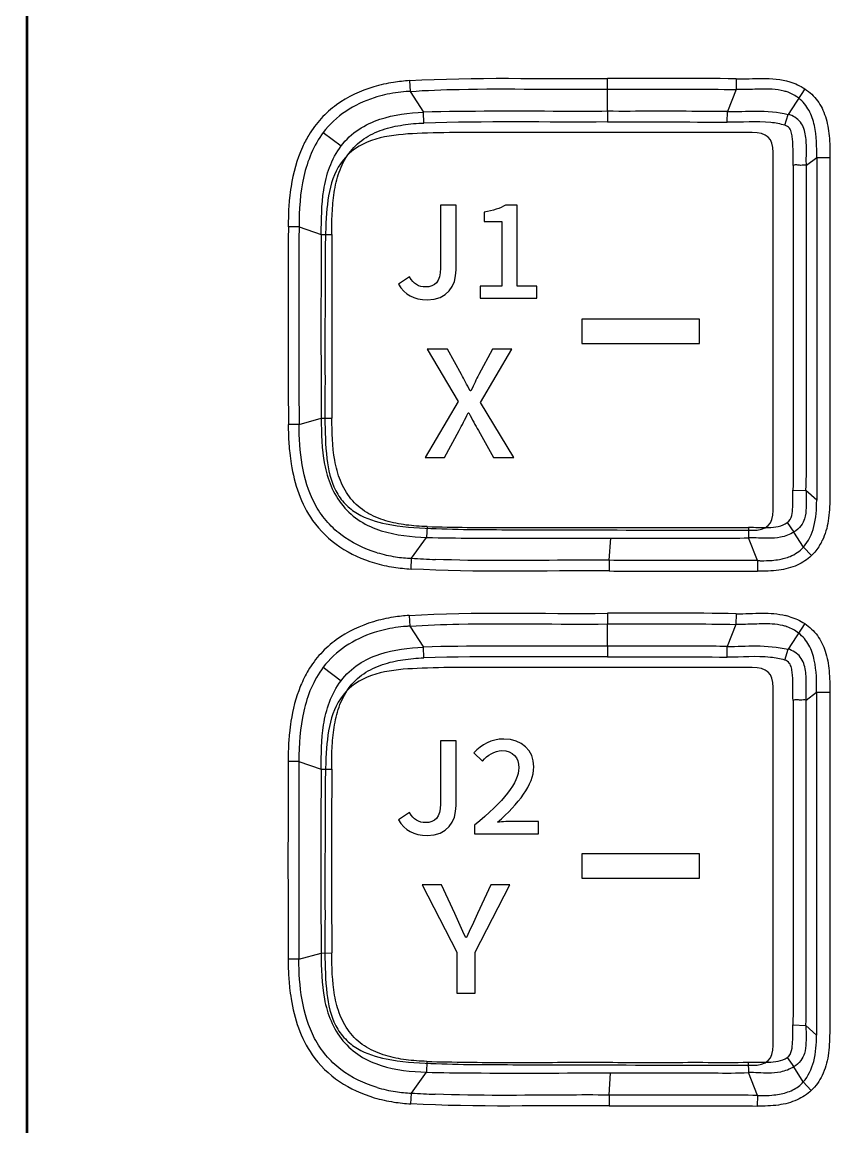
# Model space of a CAD drawing. Header units: millimetres. Extents: x 4086 to 8300, y 123 to 1549.
# Drawn here: x 6981.93 to 7001.11, y 1045.97 to 1071.99 of the extents above; entities that cross this region are included whole.
import ezdxf

# ---------------------------------------------------------------- set-up
doc = ezdxf.new("R2010")
doc.units = ezdxf.units.MM
for name, color, linetype in [('00_COMPONENTS', 7, 'Continuous'), ('layer 1', 7, 'Continuous'), ('layer 4', 7, 'Continuous')]:
    doc.layers.add(name, color=color, linetype=linetype)

msp = doc.modelspace()

# ---------------------------------------------------------------- linework, layer by layer
at = {"layer": '00_COMPONENTS', "color": 7, "linetype": 'Continuous'}
for p, q in [((6982.034, 961.612), (6982.034, 1106.465)), ((6991.057, 1070.612), (6991.073, 1070.359)), ((6995.727, 1070.413), (6995.726, 1070.664)), ((6998.76, 1070.654), (6998.755, 1070.403)), ((6991.073, 1070.359), (6991.392, 1069.869)), ((6995.727, 1069.89), (6995.727, 1070.413)), ((6998.755, 1070.403), (6998.551, 1069.882)), ((7000.375, 1070.42), (6999.983, 1069.818)), ((6991.401, 1069.613), (6991.392, 1069.869)), ((6995.727, 1069.89), (6995.728, 1069.639)), ((6998.547, 1069.631), (6998.551, 1069.882)), ((6999.906, 1069.56), (6999.983, 1069.818))]:
    msp.add_line(p, q, dxfattribs=at)
at = {"layer": '00_COMPONENTS', "linetype": 'Continuous'}
for p, q in [((6989.029, 1069.391), (6989.45, 1069.074)), ((7000.411, 1068.621), (7000.655, 1068.804)), ((7000.655, 1068.804), (7000.724, 1068.804)), ((7000.724, 1068.804), (7000.967, 1068.804)), ((6988.458, 1067.17), (6988.207, 1067.171)), ((6988.458, 1067.17), (6988.981, 1066.991)), ((6988.981, 1066.991), (6989.232, 1066.99)), ((6988.459, 1062.517), (6988.208, 1062.515)), ((6988.459, 1062.517), (6988.981, 1062.661)), ((6988.981, 1062.661), (6989.233, 1062.663)), ((7000.095, 1060.967), (7000.402, 1060.958)), ((7000.654, 1060.729), (7000.402, 1060.958)), ((6991.473, 1060.109), (6991.465, 1059.853)), ((6999.045, 1060.092), (6999.051, 1059.844)), ((6999.962, 1060.202), (7000.118, 1059.981)), ((6991.111, 1059.362), (6991.465, 1059.853)), ((6995.766, 1059.316), (6995.801, 1059.836)), ((6999.259, 1059.308), (6999.051, 1059.844)), ((7000.341, 1059.625), (7000.118, 1059.981)), ((7000.53, 1059.427), (7000.341, 1059.625)), ((6991.097, 1059.11), (6991.111, 1059.362)), ((6995.766, 1059.316), (6995.764, 1059.064)), ((6999.259, 1059.308), (6999.256, 1059.058)), ((6991.055, 1058.016), (6991.07, 1057.763)), ((6995.723, 1058.068), (6995.724, 1057.817)), ((6998.757, 1058.058), (6998.752, 1057.807)), ((6991.07, 1057.763), (6991.389, 1057.273)), ((6995.724, 1057.294), (6995.724, 1057.817)), ((6998.752, 1057.806), (6998.548, 1057.286)), ((7000.372, 1057.824), (6999.98, 1057.222)), ((6991.398, 1057.017), (6991.389, 1057.273)), ((6995.724, 1057.294), (6995.725, 1057.043)), ((6998.544, 1057.035), (6998.548, 1057.286)), ((6999.903, 1056.964), (6999.98, 1057.222)), ((6989.026, 1056.795), (6989.447, 1056.478)), ((7000.408, 1056.025), (7000.652, 1056.208)), ((7000.652, 1056.208), (7000.724, 1056.208)), ((7000.724, 1056.208), (7000.964, 1056.208)), ((6988.455, 1054.574), (6988.204, 1054.575)), ((6988.455, 1054.574), (6988.978, 1054.395)), ((6988.978, 1054.395), (6989.229, 1054.394)), ((6988.456, 1049.921), (6988.978, 1050.065)), ((6988.978, 1050.065), (6989.23, 1050.067)), ((6988.456, 1049.921), (6988.205, 1049.919)), ((7000.092, 1048.371), (7000.399, 1048.362)), ((7000.651, 1048.133), (7000.399, 1048.362)), ((6999.96, 1047.606), (7000.115, 1047.385)), ((6991.47, 1047.513), (6991.462, 1047.257)), ((6999.042, 1047.496), (6999.048, 1047.248)), ((7000.338, 1047.029), (7000.115, 1047.385)), ((6991.109, 1046.766), (6991.462, 1047.257)), ((6995.763, 1046.72), (6995.798, 1047.24)), ((6999.256, 1046.712), (6999.048, 1047.248)), ((7000.527, 1046.831), (7000.338, 1047.029)), ((6991.094, 1046.514), (6991.109, 1046.766)), ((6995.763, 1046.72), (6995.761, 1046.468)), ((6999.256, 1046.712), (6999.253, 1046.462))]:
    msp.add_line(p, q, dxfattribs=at)
at = {"layer": '00_COMPONENTS', "color": 7, "linetype": 'Continuous'}
for centre, radius, start, end in [((6991.323, 1066.52), 4.101, 93.7187, 98.9696), ((6991.23, 1066.992), 3.371, 94.2103, 98.5737), ((6991.235, 1066.929), 3.434, 92.7078, 94.2205)]:
    msp.add_arc(centre, radius, start, end, dxfattribs=at)
at = {"layer": '00_COMPONENTS', "linetype": 'Continuous'}
for centre, radius, start, end in [((6993.443, 1067.3), 5.236, 171.0068, 174.0472), ((6993.882, 1067.256), 5.678, 174.0657, 178.156), ((6994.376, 1067.238), 6.171, 178.137, 180.6206), ((7416.821, 1064.918), 428.62, 179.69884, 180.32125), ((7423.776, 1064.934), 435.323, 179.70571, 180.31819), ((7386.165, 1064.838), 397.19, 179.68934, 180.31393), ((7393.06, 1064.856), 403.833, 179.69729, 180.31123), ((6994.222, 1062.47), 6.017, 179.5664, 181.9228), ((6993.746, 1062.451), 5.541, 181.8981, 186.2933), ((6993.316, 1062.406), 5.108, 186.3173, 189.2656), ((6999.592, 1060.358), 1.327, 328.5052, 334.1368), ((6991.209, 1062.567), 3.204, 253.5043, 261.4594), ((6991.25, 1062.831), 3.472, 261.4363, 267.7162), ((6992.642, 1084.655), 25.339, 266.5367, 267.803), ((6991.338, 1063.298), 4.195, 261.1444, 266.7129), ((6991.321, 1053.922), 4.103, 93.7194, 98.9279), ((6999.546, 1056.437), 1.622, 72.8683, 76.6548), ((6991.227, 1054.396), 3.371, 94.2069, 98.5242), ((6991.232, 1054.333), 3.434, 92.7078, 94.2169), ((6999.621, 1056.749), 1.054, 71.2525, 72.3787), ((6991.197, 1055.243), 2.924, 157.4769, 157.8841), ((6993.44, 1054.704), 5.236, 171.0068, 174.0446), ((6993.851, 1054.662), 5.649, 174.0565, 177.7499), ((6994.341, 1054.642), 6.139, 177.742, 180.6253), ((7416.818, 1052.322), 428.62, 179.69884, 180.32125), ((7423.773, 1052.338), 435.323, 179.70571, 180.31819), ((7386.163, 1052.241), 397.19, 179.68934, 180.31393), ((7393.057, 1052.26), 403.833, 179.69729, 180.31123), ((6994.19, 1049.873), 5.988, 179.5623, 182.305), ((6993.717, 1049.853), 5.514, 182.2909, 186.302), ((6993.313, 1049.81), 5.108, 186.3193, 189.2657), ((6991.206, 1049.972), 3.205, 253.5043, 261.5092), ((6991.247, 1050.236), 3.473, 261.4848, 267.7157), ((6992.639, 1072.054), 25.334, 266.5366, 267.8006), ((6991.335, 1050.704), 4.198, 261.1855, 266.7119)]:
    msp.add_arc(centre, radius, start, end, dxfattribs=at)
at = {"layer": '00_COMPONENTS', "color": 7, "linetype": 'Continuous'}
for points, knots in [([(6896.534, 959.912), (6900.632, 959.912), (6908.829, 959.912), (6921.124, 959.912), (6933.42, 959.912), (6945.715, 959.912), (6958.011, 959.912), (6968.257, 959.912), (6976.454, 959.912), (6982.602, 959.912), (6988.75, 959.912), (6994.896, 959.911), (7001.047, 959.916), (7006.169, 959.924), (7010.262, 959.995), (7013.33, 960.166), (7016.373, 960.607), (7019.316, 961.625), (7021.287, 963.36), (7022.38, 965.093), (7023.177, 966.989), (7023.749, 969.501), (7024.017, 972.564), (7024.091, 975.633), (7024.124, 978.706), (7024.148, 981.781), (7024.163, 985.884), (7024.163, 991.009), (7024.163, 999.205), (7024.163, 1009.448), (7024.163, 1021.743), (7024.163, 1034.038), (7024.163, 1046.334), (7024.163, 1058.629), (7024.163, 1068.871), (7024.163, 1077.069), (7024.163, 1082.195), (7024.148, 1086.298), (7024.123, 1089.37), (7024.091, 1092.442), (7024.016, 1095.513), (7023.749, 1098.58), (7023.065, 1101.589), (7021.682, 1104.381), (7019.314, 1106.445), (7016.387, 1107.468), (7013.342, 1107.911), (7010.265, 1108.082), (7006.166, 1108.153), (7001.045, 1108.16), (6994.897, 1108.165), (6988.75, 1108.164), (6982.602, 1108.165), (6976.454, 1108.165), (6968.257, 1108.165), (6958.011, 1108.165), (6945.715, 1108.165), (6933.42, 1108.165), (6921.124, 1108.165), (6908.829, 1108.165), (6900.632, 1108.165), (6896.534, 1108.165)], [0, 0, 0, 0, 0.031258, 0.062515, 0.093773, 0.12503, 0.156288, 0.187546, 0.203174, 0.218804, 0.234431, 0.250064, 0.265681, 0.281339, 0.289127, 0.296905, 0.304752, 0.31255, 0.3203, 0.3242, 0.328112, 0.335929, 0.343723, 0.351535, 0.359344, 0.367155, 0.374992, 0.390635, 0.406242, 0.437497, 0.468755, 0.500012, 0.53127, 0.562527, 0.593784, 0.609382, 0.625053, 0.632872, 0.640675, 0.648485, 0.656303, 0.664103, 0.671927, 0.679731, 0.68745, 0.6952, 0.703045, 0.71088, 0.718683, 0.734311, 0.749937, 0.765568, 0.781197, 0.796825, 0.812455, 0.843712, 0.87497, 0.906227, 0.937485, 0.968742, 1, 1, 1, 1]), ([(6990.217, 1070.465), (6989.907, 1070.373), (6989.456, 1070.162), (6988.967, 1069.732), (6988.771, 1069.47), (6988.687, 1069.331)], [0, 0, 0, 0, 0.499076, 0.749661, 1, 1, 1, 1]), ([(6991.073, 1070.359), (6991.458, 1070.385), (6993.009, 1070.443), (6994.561, 1070.398), (6995.727, 1070.413)], [0, 0, 0, 0, 0.248447, 1, 1, 1, 1]), ([(6995.727, 1070.413), (6995.98, 1070.412), (6996.99, 1070.412), (6997.999, 1070.417), (6998.755, 1070.403)], [0, 0, 0, 0, 0.25072, 1, 1, 1, 1]), ([(6999.604, 1070.41), (6999.469, 1070.419), (6999.186, 1070.408), (6998.903, 1070.398), (6998.755, 1070.403)], [0, 0, 0, 0, 0.476562, 1, 1, 1, 1]), ([(6999.979, 1070.338), (6999.95, 1070.349), (6999.828, 1070.386), (6999.7, 1070.404), (6999.604, 1070.41)], [0, 0, 0, 0, 0.242753, 1, 1, 1, 1]), ([(7000.375, 1070.42), (7000.49, 1070.345), (7000.694, 1070.151), (7000.815, 1069.9), (7000.858, 1069.77)], [0, 0, 0, 0, 0.49985, 1, 1, 1, 1]), ([(6990.228, 1070.208), (6989.993, 1070.132), (6989.543, 1069.923), (6989.175, 1069.584), (6989.029, 1069.391)], [0, 0, 0, 0, 0.505578, 1, 1, 1, 1]), ([(6995.727, 1069.89), (6995.367, 1069.888), (6993.922, 1069.889), (6992.477, 1069.898), (6991.392, 1069.869)], [0, 0, 0, 0, 0.249076, 1, 1, 1, 1]), ([(6998.551, 1069.882), (6998.315, 1069.885), (6997.374, 1069.894), (6996.433, 1069.888), (6995.727, 1069.89)], [0, 0, 0, 0, 0.250625, 1, 1, 1, 1]), ([(6998.551, 1069.882), (6998.777, 1069.881), (6999.255, 1069.912), (6999.737, 1069.873), (6999.983, 1069.818)], [0, 0, 0, 0, 0.472731, 1, 1, 1, 1]), ([(6999.906, 1069.56), (6999.797, 1069.593), (6999.346, 1069.675), (6998.889, 1069.625), (6998.547, 1069.631)], [0, 0, 0, 0, 0.249366, 1, 1, 1, 1])]:
    msp.add_open_spline(points, degree=3, knots=knots, dxfattribs=at)
for points in [[(6990.684, 1070.571), (6990.526, 1070.546), (6990.37, 1070.511), (6990.217, 1070.465)], [(6991.057, 1070.612), (6992.611, 1070.708), (6994.17, 1070.646), (6995.726, 1070.664)], [(6998.76, 1070.654), (6997.749, 1070.673), (6996.737, 1070.661), (6995.726, 1070.664)], [(6998.76, 1070.654), (6998.964, 1070.65), (6999.168, 1070.665), (6999.373, 1070.666)], [(6999.373, 1070.666), (6999.591, 1070.667), (6999.815, 1070.648), (7000.024, 1070.584)], [(7000.024, 1070.584), (7000.147, 1070.546), (7000.267, 1070.492), (7000.375, 1070.42)], [(6990.728, 1070.325), (6990.558, 1070.3), (6990.391, 1070.261), (6990.228, 1070.208)], [(7000.231, 1070.199), (7000.157, 1070.26), (7000.07, 1070.306), (6999.979, 1070.338)], [(7000.858, 1069.77), (7000.907, 1069.622), (7000.934, 1069.466), (7000.949, 1069.311)], [(6995.728, 1069.639), (6994.285, 1069.629), (6992.842, 1069.661), (6991.401, 1069.613)], [(6995.728, 1069.639), (6996.667, 1069.636), (6997.607, 1069.645), (6998.547, 1069.631)]]:
    msp.add_open_spline(points, degree=3, dxfattribs=at)
at = {"layer": '00_COMPONENTS', "linetype": 'Continuous'}
for points, knots in [([(7000.655, 1068.804), (7000.657, 1069.056), (7000.653, 1069.437), (7000.495, 1069.922), (7000.329, 1070.12), (7000.231, 1070.199)], [0, 0, 0, 0, 0.500218, 0.750503, 1, 1, 1, 1]), ([(6989.45, 1069.074), (6989.564, 1069.226), (6989.846, 1069.486), (6990.508, 1069.791), (6991.046, 1069.851), (6991.392, 1069.869)], [0, 0, 0, 0, 0.263502, 0.518565, 1, 1, 1, 1]), ([(7000.411, 1068.621), (7000.407, 1068.736), (7000.416, 1068.967), (7000.407, 1069.257), (7000.36, 1069.484), (7000.277, 1069.64), (7000.146, 1069.755), (7000.04, 1069.806), (6999.983, 1069.818)], [0, 0, 0, 0, 0.250454, 0.500706, 0.625832, 0.750442, 0.875014, 1, 1, 1, 1]), ([(6989.232, 1066.99), (6989.229, 1067.154), (6989.234, 1067.484), (6989.277, 1067.977), (6989.384, 1068.462), (6989.607, 1068.911), (6989.969, 1069.263), (6990.423, 1069.473), (6990.907, 1069.58), (6991.236, 1069.609), (6991.401, 1069.613)], [0, 0, 0, 0, 0.124958, 0.250014, 0.375073, 0.500065, 0.625051, 0.750069, 0.875036, 1, 1, 1, 1]), ([(7000.101, 1068.612), (7000.097, 1068.697), (7000.096, 1068.867), (7000.097, 1069.08), (7000.085, 1069.25), (7000.064, 1069.375), (7000.024, 1069.5), (6999.946, 1069.549), (6999.906, 1069.56)], [0, 0, 0, 0, 0.250718, 0.501526, 0.626867, 0.752196, 0.87701, 1, 1, 1, 1]), ([(6988.687, 1069.331), (6988.631, 1069.239), (6988.431, 1068.858), (6988.322, 1068.436), (6988.271, 1068.119)], [0, 0, 0, 0, 0.250868, 1, 1, 1, 1]), ([(6989.029, 1069.391), (6988.802, 1069.09), (6988.503, 1068.344), (6988.459, 1067.567), (6988.458, 1067.17)], [0, 0, 0, 0, 0.487421, 1, 1, 1, 1]), ([(6988.981, 1066.991), (6988.985, 1067.339), (6988.986, 1067.875), (6989.157, 1068.584), (6989.336, 1068.921), (6989.45, 1069.074)], [0, 0, 0, 0, 0.480767, 0.735916, 1, 1, 1, 1]), ([(7000.655, 1068.804), (7000.655, 1067.457), (7000.654, 1065.435), (7000.656, 1063.077), (7000.653, 1061.733), (7000.657, 1061.063), (7000.654, 1060.729)], [0, 0, 0, 0, 0.500658, 0.750966, 0.876089, 1, 1, 1, 1]), ([(7000.967, 1068.804), (7000.967, 1068.091), (7000.967, 1067.02), (7000.967, 1065.593), (7000.967, 1064.523), (7000.967, 1063.452), (7000.966, 1062.383), (7000.967, 1061.492), (7000.966, 1060.779), (7000.954, 1060.42), (7000.926, 1060.243)], [0, 0, 0, 0, 0.250008, 0.375011, 0.500015, 0.625016, 0.750007, 0.874752, 0.937005, 1, 1, 1, 1]), ([(7000.1, 1068.612), (7000.1, 1067.975), (7000.1, 1066.702), (7000.1, 1065.111), (7000.1, 1063.838), (7000.101, 1062.883), (7000.097, 1061.926), (7000.104, 1061.287), (7000.094, 1060.967)], [0, 0, 0, 0, 0.249789, 0.499569, 0.62448, 0.749392, 0.87438, 1, 1, 1, 1]), ([(7000.411, 1068.621), (7000.39, 1068.621), (7000.343, 1068.627), (7000.268, 1068.61), (7000.188, 1068.634), (7000.127, 1068.626), (7000.101, 1068.612)], [0, 0, 0, 0, 0.203878, 0.447418, 0.716781, 1, 1, 1, 1]), ([(7000.401, 1060.958), (7000.416, 1061.281), (7000.408, 1061.924), (7000.412, 1062.885), (7000.411, 1063.841), (7000.411, 1065.116), (7000.412, 1066.709), (7000.411, 1067.983), (7000.411, 1068.621)], [0, 0, 0, 0, 0.126712, 0.251517, 0.376294, 0.501034, 0.75052, 1, 1, 1, 1]), ([(6990.299, 1059.495), (6989.993, 1059.586), (6989.549, 1059.799), (6989.08, 1060.24), (6988.726, 1060.778), (6988.495, 1061.558), (6988.46, 1062.197), (6988.459, 1062.517)], [0, 0, 0, 0, 0.249591, 0.374907, 0.500149, 0.749951, 1, 1, 1, 1]), ([(6988.981, 1062.661), (6988.986, 1062.3), (6988.993, 1061.753), (6989.193, 1061.053), (6989.472, 1060.579), (6989.887, 1060.215), (6990.556, 1059.92), (6991.105, 1059.87), (6991.465, 1059.853)], [0, 0, 0, 0, 0.249901, 0.375058, 0.500182, 0.625207, 0.750409, 1, 1, 1, 1]), ([(6991.473, 1060.109), (6991.309, 1060.115), (6990.981, 1060.136), (6990.498, 1060.23), (6990.116, 1060.39), (6989.848, 1060.581), (6989.619, 1060.819), (6989.412, 1061.185), (6989.244, 1061.83), (6989.236, 1062.331), (6989.233, 1062.663)], [0, 0, 0, 0, 0.124404, 0.248598, 0.372835, 0.434753, 0.497075, 0.622493, 0.748399, 1, 1, 1, 1]), ([(6988.274, 1061.584), (6988.313, 1061.348), (6988.424, 1060.881), (6988.641, 1060.449), (6988.778, 1060.254)], [0, 0, 0, 0, 0.499893, 1, 1, 1, 1]), ([(6999.962, 1060.202), (7000.017, 1060.237), (7000.078, 1060.372), (7000.096, 1060.632), (7000.091, 1060.834), (7000.095, 1060.967)], [0, 0, 0, 0, 0.24563, 0.496962, 1, 1, 1, 1]), ([(7000.402, 1060.958), (7000.401, 1060.894), (7000.41, 1060.758), (7000.406, 1060.538), (7000.389, 1060.314), (7000.284, 1060.115), (7000.184, 1060.015), (7000.118, 1059.981)], [0, 0, 0, 0, 0.177928, 0.379287, 0.619591, 0.792843, 1, 1, 1, 1]), ([(7000.341, 1059.625), (7000.461, 1059.76), (7000.63, 1060.13), (7000.652, 1060.521), (7000.654, 1060.729)], [0, 0, 0, 0, 0.465646, 1, 1, 1, 1]), ([(6988.778, 1060.254), (6988.95, 1060.01), (6989.395, 1059.588), (6989.949, 1059.339), (6990.235, 1059.255)], [0, 0, 0, 0, 0.499677, 1, 1, 1, 1]), ([(6991.473, 1060.109), (6992.103, 1060.091), (6993.366, 1060.08), (6994.944, 1060.091), (6996.206, 1060.086), (6997.151, 1060.086), (6998.097, 1060.089), (6998.729, 1060.083), (6999.045, 1060.091)], [0, 0, 0, 0, 0.250078, 0.500171, 0.625107, 0.749915, 0.87476, 1, 1, 1, 1]), ([(6999.045, 1060.092), (6999.201, 1060.096), (6999.505, 1060.073), (6999.836, 1060.114), (6999.962, 1060.202)], [0, 0, 0, 0, 0.503424, 1, 1, 1, 1]), ([(6991.465, 1059.853), (6991.827, 1059.845), (6993.273, 1059.826), (6994.718, 1059.839), (6995.801, 1059.836)], [0, 0, 0, 0, 0.250782, 1, 1, 1, 1]), ([(6995.801, 1059.837), (6996.071, 1059.836), (6996.611, 1059.836), (6997.421, 1059.836), (6998.235, 1059.838), (6998.778, 1059.833), (6999.051, 1059.845)], [0, 0, 0, 0, 0.249399, 0.49866, 0.747759, 1, 1, 1, 1]), ([(7000.118, 1059.981), (7000.021, 1059.923), (6999.823, 1059.846), (6999.458, 1059.824), (6999.207, 1059.848), (6999.051, 1059.844)], [0, 0, 0, 0, 0.309637, 0.570341, 1, 1, 1, 1]), ([(6999.897, 1059.363), (6999.941, 1059.375), (7000.105, 1059.43), (7000.258, 1059.528), (7000.341, 1059.625)], [0, 0, 0, 0, 0.262335, 1, 1, 1, 1]), ([(6995.766, 1059.316), (6995.423, 1059.319), (6994.058, 1059.316), (6992.692, 1059.295), (6991.671, 1059.335)], [0, 0, 0, 0, 0.251206, 1, 1, 1, 1]), ([(6999.259, 1059.307), (6998.967, 1059.314), (6998.383, 1059.31), (6997.218, 1059.313), (6996.347, 1059.31), (6995.766, 1059.315)], [0, 0, 0, 0, 0.251387, 0.501241, 1, 1, 1, 1]), ([(6999.259, 1059.308), (6999.289, 1059.307), (6999.403, 1059.305), (6999.518, 1059.307), (6999.603, 1059.314)], [0, 0, 0, 0, 0.255355, 1, 1, 1, 1]), ([(6995.764, 1059.064), (6996.345, 1059.059), (6997.218, 1059.062), (6998.382, 1059.06), (6998.964, 1059.062), (6999.256, 1059.058)], [0, 0, 0, 0, 0.49954, 0.749537, 1, 1, 1, 1]), ([(6990.214, 1057.869), (6989.902, 1057.776), (6989.448, 1057.563), (6988.956, 1057.128), (6988.76, 1056.863), (6988.676, 1056.723)], [0, 0, 0, 0, 0.499064, 0.749646, 1, 1, 1, 1]), ([(6991.07, 1057.763), (6991.455, 1057.789), (6993.006, 1057.847), (6994.558, 1057.802), (6995.724, 1057.817)], [0, 0, 0, 0, 0.248447, 1, 1, 1, 1]), ([(6995.724, 1057.817), (6995.977, 1057.816), (6996.987, 1057.816), (6997.996, 1057.821), (6998.752, 1057.807)], [0, 0, 0, 0, 0.25072, 1, 1, 1, 1]), ([(6999.601, 1057.814), (6999.466, 1057.823), (6999.183, 1057.812), (6998.9, 1057.802), (6998.752, 1057.807)], [0, 0, 0, 0, 0.476562, 1, 1, 1, 1]), ([(6999.941, 1057.754), (6999.914, 1057.763), (6999.803, 1057.793), (6999.688, 1057.808), (6999.601, 1057.814)], [0, 0, 0, 0, 0.243301, 1, 1, 1, 1]), ([(7000.372, 1057.824), (7000.487, 1057.749), (7000.691, 1057.555), (7000.812, 1057.304), (7000.855, 1057.174)], [0, 0, 0, 0, 0.49985, 1, 1, 1, 1]), ([(6990.225, 1057.612), (6989.99, 1057.536), (6989.54, 1057.327), (6989.172, 1056.988), (6989.026, 1056.795)], [0, 0, 0, 0, 0.505578, 1, 1, 1, 1]), ([(7000.652, 1056.208), (7000.654, 1056.46), (7000.65, 1056.841), (7000.492, 1057.326), (7000.326, 1057.524), (7000.228, 1057.603)], [0, 0, 0, 0, 0.500218, 0.750503, 1, 1, 1, 1]), ([(6989.447, 1056.478), (6989.561, 1056.63), (6989.843, 1056.89), (6990.505, 1057.195), (6991.043, 1057.255), (6991.389, 1057.273)], [0, 0, 0, 0, 0.263502, 0.518565, 1, 1, 1, 1]), ([(6995.724, 1057.294), (6995.364, 1057.292), (6993.919, 1057.293), (6992.474, 1057.302), (6991.389, 1057.273)], [0, 0, 0, 0, 0.249076, 1, 1, 1, 1]), ([(6998.548, 1057.286), (6998.312, 1057.289), (6997.371, 1057.298), (6996.43, 1057.292), (6995.724, 1057.294)], [0, 0, 0, 0, 0.250625, 1, 1, 1, 1]), ([(6998.548, 1057.286), (6998.775, 1057.285), (6999.252, 1057.316), (6999.734, 1057.277), (6999.98, 1057.222)], [0, 0, 0, 0, 0.472731, 1, 1, 1, 1]), ([(6989.229, 1054.394), (6989.226, 1054.558), (6989.231, 1054.888), (6989.274, 1055.381), (6989.381, 1055.866), (6989.604, 1056.315), (6989.966, 1056.667), (6990.421, 1056.877), (6990.904, 1056.984), (6991.233, 1057.013), (6991.398, 1057.017)], [0, 0, 0, 0, 0.124958, 0.250014, 0.375073, 0.500065, 0.625051, 0.750069, 0.875036, 1, 1, 1, 1]), ([(6999.903, 1056.964), (6999.794, 1056.997), (6999.343, 1057.079), (6998.886, 1057.029), (6998.544, 1057.035)], [0, 0, 0, 0, 0.249366, 1, 1, 1, 1]), ([(7000.408, 1056.025), (7000.404, 1056.14), (7000.413, 1056.371), (7000.404, 1056.661), (7000.357, 1056.888), (7000.275, 1057.044), (7000.143, 1057.159), (7000.037, 1057.21), (6999.98, 1057.222)], [0, 0, 0, 0, 0.250454, 0.500706, 0.625832, 0.750442, 0.875014, 1, 1, 1, 1]), ([(6989.026, 1056.795), (6988.799, 1056.494), (6988.5, 1055.748), (6988.456, 1054.971), (6988.455, 1054.574)], [0, 0, 0, 0, 0.487421, 1, 1, 1, 1]), ([(7000.098, 1056.016), (7000.094, 1056.101), (7000.093, 1056.271), (7000.094, 1056.484), (7000.082, 1056.654), (7000.061, 1056.779), (7000.021, 1056.904), (6999.943, 1056.952), (6999.903, 1056.964)], [0, 0, 0, 0, 0.250718, 0.501526, 0.626867, 0.752196, 0.87701, 1, 1, 1, 1]), ([(6988.978, 1054.395), (6988.982, 1054.743), (6988.984, 1055.279), (6989.154, 1055.988), (6989.333, 1056.325), (6989.447, 1056.478)], [0, 0, 0, 0, 0.480767, 0.735916, 1, 1, 1, 1]), ([(7000.652, 1056.208), (7000.652, 1054.861), (7000.651, 1052.839), (7000.653, 1050.481), (7000.65, 1049.137), (7000.654, 1048.467), (7000.651, 1048.133)], [0, 0, 0, 0, 0.500658, 0.750966, 0.876089, 1, 1, 1, 1]), ([(7000.964, 1056.208), (7000.964, 1055.495), (7000.964, 1054.424), (7000.964, 1052.997), (7000.964, 1051.927), (7000.964, 1050.856), (7000.963, 1049.787), (7000.964, 1048.896), (7000.964, 1048.183), (7000.951, 1047.824), (7000.923, 1047.647)], [0, 0, 0, 0, 0.250008, 0.375011, 0.500015, 0.625016, 0.750007, 0.874752, 0.937005, 1, 1, 1, 1]), ([(7000.097, 1056.016), (7000.097, 1055.379), (7000.097, 1054.106), (7000.097, 1052.515), (7000.097, 1051.242), (7000.098, 1050.287), (7000.094, 1049.33), (7000.101, 1048.691), (7000.092, 1048.371)], [0, 0, 0, 0, 0.249789, 0.499569, 0.62448, 0.749392, 0.87438, 1, 1, 1, 1]), ([(7000.408, 1056.025), (7000.387, 1056.024), (7000.34, 1056.031), (7000.266, 1056.014), (7000.185, 1056.038), (7000.124, 1056.03), (7000.098, 1056.016)], [0, 0, 0, 0, 0.203878, 0.447418, 0.716781, 1, 1, 1, 1]), ([(7000.398, 1048.362), (7000.413, 1048.685), (7000.405, 1049.328), (7000.409, 1050.289), (7000.408, 1051.245), (7000.408, 1052.52), (7000.409, 1054.113), (7000.409, 1055.387), (7000.409, 1056.025)], [0, 0, 0, 0, 0.126712, 0.251517, 0.376294, 0.501034, 0.75052, 1, 1, 1, 1]), ([(6988.978, 1050.065), (6988.983, 1049.704), (6988.991, 1049.157), (6989.19, 1048.457), (6989.469, 1047.983), (6989.885, 1047.619), (6990.553, 1047.324), (6991.102, 1047.274), (6991.462, 1047.257)], [0, 0, 0, 0, 0.249901, 0.375058, 0.500182, 0.625207, 0.750409, 1, 1, 1, 1]), ([(6991.47, 1047.513), (6991.306, 1047.519), (6990.979, 1047.54), (6990.495, 1047.634), (6990.113, 1047.794), (6989.845, 1047.985), (6989.616, 1048.223), (6989.409, 1048.588), (6989.241, 1049.234), (6989.233, 1049.735), (6989.23, 1050.067)], [0, 0, 0, 0, 0.124404, 0.248598, 0.372835, 0.434753, 0.497075, 0.622493, 0.748399, 1, 1, 1, 1]), ([(6990.296, 1046.899), (6989.99, 1046.989), (6989.546, 1047.203), (6989.078, 1047.644), (6988.724, 1048.182), (6988.492, 1048.962), (6988.457, 1049.601), (6988.456, 1049.921)], [0, 0, 0, 0, 0.249592, 0.374907, 0.500149, 0.749951, 1, 1, 1, 1]), ([(6988.271, 1048.988), (6988.31, 1048.755), (6988.419, 1048.293), (6988.632, 1047.864), (6988.767, 1047.671)], [0, 0, 0, 0, 0.499885, 1, 1, 1, 1]), ([(6999.96, 1047.606), (7000.015, 1047.641), (7000.075, 1047.776), (7000.093, 1048.036), (7000.088, 1048.238), (7000.092, 1048.371)], [0, 0, 0, 0, 0.24563, 0.496962, 1, 1, 1, 1]), ([(7000.399, 1048.362), (7000.398, 1048.298), (7000.407, 1048.162), (7000.403, 1047.942), (7000.386, 1047.718), (7000.281, 1047.519), (7000.181, 1047.419), (7000.115, 1047.385)], [0, 0, 0, 0, 0.177928, 0.379287, 0.619591, 0.792843, 1, 1, 1, 1]), ([(7000.338, 1047.029), (7000.458, 1047.164), (7000.627, 1047.534), (7000.649, 1047.925), (7000.651, 1048.133)], [0, 0, 0, 0, 0.465646, 1, 1, 1, 1]), ([(6988.767, 1047.671), (6988.938, 1047.423), (6989.385, 1046.995), (6989.943, 1046.744), (6990.232, 1046.659)], [0, 0, 0, 0, 0.499658, 1, 1, 1, 1]), ([(6999.042, 1047.496), (6999.198, 1047.5), (6999.502, 1047.477), (6999.833, 1047.518), (6999.96, 1047.606)], [0, 0, 0, 0, 0.503424, 1, 1, 1, 1]), ([(6991.47, 1047.513), (6992.101, 1047.495), (6993.363, 1047.484), (6994.941, 1047.495), (6996.203, 1047.49), (6997.148, 1047.49), (6998.094, 1047.493), (6998.726, 1047.487), (6999.042, 1047.495)], [0, 0, 0, 0, 0.250078, 0.500171, 0.625107, 0.749915, 0.87476, 1, 1, 1, 1]), ([(7000.115, 1047.385), (7000.018, 1047.327), (6999.82, 1047.25), (6999.455, 1047.227), (6999.204, 1047.252), (6999.048, 1047.248)], [0, 0, 0, 0, 0.309637, 0.570341, 1, 1, 1, 1]), ([(6991.462, 1047.257), (6991.824, 1047.249), (6993.27, 1047.23), (6994.715, 1047.243), (6995.798, 1047.24)], [0, 0, 0, 0, 0.250782, 1, 1, 1, 1]), ([(6995.798, 1047.241), (6996.068, 1047.24), (6996.608, 1047.24), (6997.419, 1047.24), (6998.232, 1047.242), (6998.775, 1047.237), (6999.048, 1047.249)], [0, 0, 0, 0, 0.249399, 0.49866, 0.747759, 1, 1, 1, 1]), ([(6999.776, 1046.741), (6999.884, 1046.76), (7000.092, 1046.821), (7000.271, 1046.951), (7000.338, 1047.029)], [0, 0, 0, 0, 0.517879, 1, 1, 1, 1]), ([(6995.763, 1046.72), (6995.42, 1046.723), (6994.055, 1046.72), (6992.688, 1046.699), (6991.667, 1046.739)], [0, 0, 0, 0, 0.251207, 1, 1, 1, 1]), ([(6999.256, 1046.711), (6998.964, 1046.718), (6998.38, 1046.714), (6997.216, 1046.717), (6996.344, 1046.714), (6995.763, 1046.719)], [0, 0, 0, 0, 0.251387, 0.501241, 1, 1, 1, 1]), ([(6999.256, 1046.712), (6999.286, 1046.711), (6999.4, 1046.709), (6999.515, 1046.711), (6999.6, 1046.718)], [0, 0, 0, 0, 0.255355, 1, 1, 1, 1]), ([(6995.761, 1046.468), (6996.343, 1046.463), (6997.215, 1046.466), (6998.379, 1046.464), (6998.962, 1046.466), (6999.253, 1046.462)], [0, 0, 0, 0, 0.49954, 0.749537, 1, 1, 1, 1])]:
    msp.add_open_spline(points, degree=3, knots=knots, dxfattribs=at)
for points in [[(7000.949, 1069.311), (7000.964, 1069.142), (7000.966, 1068.973), (7000.967, 1068.804)], [(7000.926, 1060.243), (7000.901, 1060.083), (7000.856, 1059.925), (7000.786, 1059.78)], [(7000.723, 1059.665), (7000.67, 1059.578), (7000.605, 1059.497), (7000.53, 1059.427)], [(6999.603, 1059.314), (6999.662, 1059.319), (6999.72, 1059.326), (6999.778, 1059.337)], [(6999.778, 1059.337), (6999.818, 1059.344), (6999.858, 1059.353), (6999.897, 1059.363)], [(7000.53, 1059.427), (7000.434, 1059.333), (7000.318, 1059.258), (7000.196, 1059.203)], [(6990.235, 1059.255), (6990.385, 1059.21), (6990.538, 1059.177), (6990.692, 1059.153)], [(6995.764, 1059.064), (6994.208, 1059.076), (6992.65, 1059.021), (6991.097, 1059.11)], [(6999.759, 1059.082), (6999.592, 1059.059), (6999.424, 1059.057), (6999.256, 1059.058)], [(7000.196, 1059.203), (7000.058, 1059.141), (6999.908, 1059.103), (6999.759, 1059.082)], [(6991.055, 1058.016), (6992.608, 1058.112), (6994.167, 1058.05), (6995.723, 1058.068)], [(6998.757, 1058.058), (6997.746, 1058.077), (6996.734, 1058.065), (6995.723, 1058.068)], [(6998.757, 1058.058), (6998.961, 1058.054), (6999.165, 1058.069), (6999.37, 1058.07)], [(6999.37, 1058.07), (6999.554, 1058.071), (6999.741, 1058.058), (6999.92, 1058.015)], [(6990.684, 1057.975), (6990.525, 1057.95), (6990.368, 1057.915), (6990.214, 1057.869)], [(7000.023, 1057.987), (7000.146, 1057.949), (7000.265, 1057.895), (7000.372, 1057.824)], [(6990.727, 1057.73), (6990.557, 1057.704), (6990.389, 1057.665), (6990.225, 1057.612)], [(7000.228, 1057.603), (7000.149, 1057.667), (7000.056, 1057.715), (6999.96, 1057.748)], [(6995.725, 1057.043), (6994.282, 1057.033), (6992.839, 1057.065), (6991.398, 1057.017)], [(6995.725, 1057.043), (6996.665, 1057.04), (6997.605, 1057.049), (6998.544, 1057.035)], [(7000.855, 1057.174), (7000.904, 1057.026), (7000.931, 1056.87), (7000.946, 1056.714)], [(6988.676, 1056.723), (6988.607, 1056.608), (6988.547, 1056.487), (6988.496, 1056.363)], [(7000.946, 1056.714), (7000.962, 1056.546), (7000.963, 1056.377), (7000.964, 1056.208)], [(6988.488, 1056.344), (6988.381, 1056.081), (6988.313, 1055.802), (6988.268, 1055.523)], [(7000.923, 1047.647), (7000.898, 1047.487), (7000.853, 1047.329), (7000.783, 1047.184)], [(7000.783, 1047.184), (7000.719, 1047.053), (7000.633, 1046.93), (7000.527, 1046.831)], [(7000.527, 1046.831), (7000.431, 1046.737), (7000.315, 1046.662), (7000.193, 1046.607)], [(6990.232, 1046.659), (6990.383, 1046.614), (6990.537, 1046.58), (6990.692, 1046.556)], [(6999.6, 1046.718), (6999.659, 1046.723), (6999.718, 1046.73), (6999.776, 1046.741)], [(7000.193, 1046.607), (7000.055, 1046.545), (6999.905, 1046.507), (6999.756, 1046.486)], [(6995.761, 1046.468), (6994.205, 1046.48), (6992.647, 1046.425), (6991.094, 1046.514)], [(6999.756, 1046.486), (6999.589, 1046.463), (6999.421, 1046.46), (6999.253, 1046.462)]]:
    msp.add_open_spline(points, degree=3, dxfattribs=at)
at = {"layer": 'layer 1', "color": 49}
msp.add_open_spline([(6982.065, 1106.132), (6982.065, 1106.132), (6982.065, 961.632), (6982.065, 961.632), (6982.065, 961.632), (6982.065, 961.632), (6988.219, 961.632), (6988.219, 961.632), (6988.219, 961.632), (6992.808, 961.632), (6997.396, 961.631), (7001.985, 961.639), (7001.985, 961.639), (7004.264, 961.643), (7006.542, 961.649), (7008.82, 961.697), (7008.82, 961.697), (7010.628, 961.736), (7012.443, 961.801), (7014.235, 962.06), (7014.235, 962.06), (7015.941, 962.307), (7017.943, 962.825), (7019.258, 963.998), (7019.258, 963.998), (7020.536, 965.138), (7021.24, 966.945), (7021.601, 968.579), (7021.601, 968.579), (7021.878, 969.83), (7021.993, 971.113), (7022.07, 972.39), (7022.07, 972.39), (7022.209, 974.696), (7022.224, 977.008), (7022.235, 979.319), (7022.235, 979.319), (7022.26, 984.39), (7022.265, 989.461), (7022.265, 994.533), (7022.265, 994.533), (7022.265, 994.533), (7022.265, 1073.231), (7022.265, 1073.231), (7022.265, 1073.231), (7022.265, 1078.303), (7022.26, 1083.374), (7022.235, 1088.445), (7022.235, 1088.445), (7022.224, 1090.756), (7022.209, 1093.068), (7022.07, 1095.374), (7022.07, 1095.374), (7021.993, 1096.651), (7021.878, 1097.934), (7021.601, 1099.185), (7021.601, 1099.185), (7021.24, 1100.819), (7020.536, 1102.626), (7019.258, 1103.766), (7019.258, 1103.766), (7017.943, 1104.939), (7015.941, 1105.457), (7014.235, 1105.704), (7014.235, 1105.704), (7013.342, 1105.833), (7012.441, 1105.906), (7011.541, 1105.96), (7011.541, 1105.96), (7009.183, 1106.101), (7006.819, 1106.111), (7004.458, 1106.118), (7004.458, 1106.118), (6999.045, 1106.133), (6993.632, 1106.132), (6988.219, 1106.132), (6988.219, 1106.132), (6988.219, 1106.132), (6982.065, 1106.132), (6982.065, 1106.132)], degree=3, knots=[0, 0, 0, 0, 0.047619, 0.047619, 0.047619, 0.047619, 0.095238, 0.095238, 0.095238, 0.095238, 0.142857, 0.142857, 0.142857, 0.142857, 0.190476, 0.190476, 0.190476, 0.190476, 0.238095, 0.238095, 0.238095, 0.238095, 0.285714, 0.285714, 0.285714, 0.285714, 0.333333, 0.333333, 0.333333, 0.333333, 0.380952, 0.380952, 0.380952, 0.380952, 0.428571, 0.428571, 0.428571, 0.428571, 0.47619, 0.47619, 0.47619, 0.47619, 0.52381, 0.52381, 0.52381, 0.52381, 0.571429, 0.571429, 0.571429, 0.571429, 0.619048, 0.619048, 0.619048, 0.619048, 0.666667, 0.666667, 0.666667, 0.666667, 0.714286, 0.714286, 0.714286, 0.714286, 0.761905, 0.761905, 0.761905, 0.761905, 0.809524, 0.809524, 0.809524, 0.809524, 0.857143, 0.857143, 0.857143, 0.857143, 0.904762, 0.904762, 0.904762, 0.904762, 1, 1, 1, 1], dxfattribs=at)
at = {"layer": 'layer 4'}
for points, knots in [([(6989.106, 1067.493), (6989.131, 1067.766), (6989.161, 1068.04), (6989.256, 1068.3), (6989.256, 1068.3), (6989.346, 1068.548), (6989.496, 1068.783), (6989.705, 1068.952), (6989.705, 1068.952), (6989.918, 1069.124), (6990.194, 1069.227), (6990.472, 1069.286), (6990.472, 1069.286), (6990.763, 1069.347), (6991.057, 1069.36), (6991.357, 1069.374), (6991.357, 1069.374), (6992.044, 1069.399), (6992.732, 1069.389), (6993.42, 1069.391), (6993.42, 1069.391), (6994.812, 1069.393), (6996.204, 1069.393), (6997.596, 1069.393), (6997.596, 1069.393), (6998.174, 1069.393), (6998.552, 1069.392), (6999.13, 1069.392), (6999.13, 1069.392), (6999.483, 1069.392), (6999.629, 1069.254), (6999.629, 1068.923), (6999.629, 1068.923), (6999.629, 1066.112), (6999.629, 1063.301), (6999.629, 1060.49), (6999.629, 1060.49), (6999.629, 1060.159), (6999.482, 1060.021), (6999.128, 1060.022), (6999.128, 1060.022), (6997.928, 1060.024), (6996.927, 1060.027), (6995.727, 1060.03), (6995.727, 1060.03), (6995.026, 1060.032), (6994.326, 1060.035), (6993.626, 1060.036), (6993.626, 1060.036), (6992.937, 1060.037), (6992.249, 1060.036), (6991.562, 1060.067), (6991.562, 1060.067), (6991.21, 1060.084), (6990.856, 1060.1), (6990.511, 1060.172), (6990.511, 1060.172), (6990.275, 1060.22), (6990.043, 1060.295), (6989.837, 1060.416), (6989.837, 1060.416), (6989.731, 1060.478), (6989.633, 1060.554), (6989.549, 1060.641), (6989.549, 1060.641), (6989.459, 1060.734), (6989.385, 1060.84), (6989.325, 1060.952), (6989.325, 1060.952), (6989.201, 1061.188), (6989.145, 1061.452), (6989.115, 1061.712), (6989.115, 1061.712), (6989.044, 1062.346), (6989.073, 1062.984), (6989.07, 1063.619), (6989.07, 1063.619), (6989.067, 1064.271), (6989.07, 1064.923), (6989.071, 1065.575), (6989.071, 1065.575), (6989.073, 1066.215), (6989.06, 1066.855), (6989.106, 1067.493)], [0, 0, 0, 0, 0.045455, 0.045455, 0.045455, 0.045455, 0.090909, 0.090909, 0.090909, 0.090909, 0.136364, 0.136364, 0.136364, 0.136364, 0.181818, 0.181818, 0.181818, 0.181818, 0.227273, 0.227273, 0.227273, 0.227273, 0.272727, 0.272727, 0.272727, 0.272727, 0.318182, 0.318182, 0.318182, 0.318182, 0.363636, 0.363636, 0.363636, 0.363636, 0.409091, 0.409091, 0.409091, 0.409091, 0.454545, 0.454545, 0.454545, 0.454545, 0.5, 0.5, 0.5, 0.5, 0.545455, 0.545455, 0.545455, 0.545455, 0.590909, 0.590909, 0.590909, 0.590909, 0.636364, 0.636364, 0.636364, 0.636364, 0.681818, 0.681818, 0.681818, 0.681818, 0.727273, 0.727273, 0.727273, 0.727273, 0.772727, 0.772727, 0.772727, 0.772727, 0.818182, 0.818182, 0.818182, 0.818182, 0.863636, 0.863636, 0.863636, 0.863636, 0.909091, 0.909091, 0.909091, 0.909091, 1, 1, 1, 1]), ([(6991.478, 1065.453), (6991.163, 1065.453), (6990.948, 1065.575), (6990.801, 1065.815), (6990.801, 1065.815), (6990.801, 1065.815), (6991.059, 1065.991), (6991.059, 1065.991), (6991.059, 1065.991), (6991.157, 1065.821), (6991.284, 1065.753), (6991.436, 1065.753), (6991.436, 1065.753), (6991.671, 1065.753), (6991.789, 1065.872), (6991.789, 1066.193), (6991.789, 1066.193), (6991.789, 1066.193), (6991.789, 1067.68), (6991.789, 1067.68), (6991.789, 1067.68), (6991.789, 1067.68), (6992.157, 1067.68), (6992.157, 1067.68), (6992.157, 1067.68), (6992.157, 1067.68), (6992.157, 1066.16), (6992.157, 1066.16), (6992.157, 1066.16), (6992.157, 1065.768), (6991.954, 1065.453), (6991.478, 1065.453)], [0, 0, 0, 0, 0.111111, 0.111111, 0.111111, 0.111111, 0.222222, 0.222222, 0.222222, 0.222222, 0.333333, 0.333333, 0.333333, 0.333333, 0.444444, 0.444444, 0.444444, 0.444444, 0.555556, 0.555556, 0.555556, 0.555556, 0.666667, 0.666667, 0.666667, 0.666667, 0.777778, 0.777778, 0.777778, 0.777778, 1, 1, 1, 1]), ([(6992.725, 1065.491), (6992.725, 1065.491), (6992.725, 1065.774), (6992.725, 1065.774), (6992.725, 1065.774), (6992.725, 1065.774), (6993.236, 1065.774), (6993.236, 1065.774), (6993.236, 1065.774), (6993.236, 1065.774), (6993.236, 1067.297), (6993.236, 1067.297), (6993.236, 1067.297), (6993.236, 1067.297), (6992.817, 1067.297), (6992.817, 1067.297), (6992.817, 1067.297), (6992.817, 1067.297), (6992.817, 1067.514), (6992.817, 1067.514), (6992.817, 1067.514), (6993.036, 1067.552), (6993.192, 1067.603), (6993.325, 1067.68), (6993.325, 1067.68), (6993.325, 1067.68), (6993.601, 1067.68), (6993.601, 1067.68), (6993.601, 1067.68), (6993.601, 1067.68), (6993.601, 1065.774), (6993.601, 1065.774), (6993.601, 1065.774), (6993.601, 1065.774), (6994.058, 1065.774), (6994.058, 1065.774), (6994.058, 1065.774), (6994.058, 1065.774), (6994.058, 1065.491), (6994.058, 1065.491), (6994.058, 1065.491), (6994.058, 1065.491), (6992.725, 1065.491), (6992.725, 1065.491)], [0, 0, 0, 0, 0.083333, 0.083333, 0.083333, 0.083333, 0.166667, 0.166667, 0.166667, 0.166667, 0.25, 0.25, 0.25, 0.25, 0.333333, 0.333333, 0.333333, 0.333333, 0.416667, 0.416667, 0.416667, 0.416667, 0.5, 0.5, 0.5, 0.5, 0.583333, 0.583333, 0.583333, 0.583333, 0.666667, 0.666667, 0.666667, 0.666667, 0.75, 0.75, 0.75, 0.75, 0.833333, 0.833333, 0.833333, 0.833333, 1, 1, 1, 1]), ([(6995.12, 1064.422), (6995.12, 1064.422), (6995.12, 1064.993), (6995.12, 1064.993), (6995.12, 1064.993), (6995.12, 1064.993), (6997.894, 1064.993), (6997.894, 1064.993), (6997.894, 1064.993), (6997.894, 1064.993), (6997.894, 1064.422), (6997.894, 1064.422), (6997.894, 1064.422), (6997.894, 1064.422), (6995.12, 1064.422), (6995.12, 1064.422)], [0, 0, 0, 0, 0.2, 0.2, 0.2, 0.2, 0.4, 0.4, 0.4, 0.4, 0.6, 0.6, 0.6, 0.6, 1, 1, 1, 1]), ([(6991.427, 1061.735), (6991.427, 1061.735), (6992.209, 1063.053), (6992.209, 1063.053), (6992.209, 1063.053), (6992.209, 1063.053), (6991.475, 1064.288), (6991.475, 1064.288), (6991.475, 1064.288), (6991.475, 1064.288), (6991.953, 1064.288), (6991.953, 1064.288), (6991.953, 1064.288), (6991.953, 1064.288), (6992.283, 1063.691), (6992.283, 1063.691), (6992.283, 1063.691), (6992.349, 1063.574), (6992.409, 1063.459), (6992.49, 1063.306), (6992.49, 1063.306), (6992.49, 1063.306), (6992.509, 1063.306), (6992.509, 1063.306), (6992.509, 1063.306), (6992.579, 1063.459), (6992.631, 1063.574), (6992.694, 1063.691), (6992.694, 1063.691), (6992.694, 1063.691), (6993.016, 1064.288), (6993.016, 1064.288), (6993.016, 1064.288), (6993.016, 1064.288), (6993.468, 1064.288), (6993.468, 1064.288), (6993.468, 1064.288), (6993.468, 1064.288), (6992.735, 1063.032), (6992.735, 1063.032), (6992.735, 1063.032), (6992.735, 1063.032), (6993.52, 1061.735), (6993.52, 1061.735), (6993.52, 1061.735), (6993.52, 1061.735), (6993.042, 1061.735), (6993.042, 1061.735), (6993.042, 1061.735), (6993.042, 1061.735), (6992.683, 1062.37), (6992.683, 1062.37), (6992.683, 1062.37), (6992.612, 1062.498), (6992.542, 1062.63), (6992.457, 1062.786), (6992.457, 1062.786), (6992.457, 1062.786), (6992.442, 1062.786), (6992.442, 1062.786), (6992.442, 1062.786), (6992.364, 1062.63), (6992.297, 1062.498), (6992.231, 1062.37), (6992.231, 1062.37), (6992.231, 1062.37), (6991.883, 1061.735), (6991.883, 1061.735), (6991.883, 1061.735), (6991.883, 1061.735), (6991.427, 1061.735), (6991.427, 1061.735)], [0, 0, 0, 0, 0.052632, 0.052632, 0.052632, 0.052632, 0.105263, 0.105263, 0.105263, 0.105263, 0.157895, 0.157895, 0.157895, 0.157895, 0.210526, 0.210526, 0.210526, 0.210526, 0.263158, 0.263158, 0.263158, 0.263158, 0.315789, 0.315789, 0.315789, 0.315789, 0.368421, 0.368421, 0.368421, 0.368421, 0.421053, 0.421053, 0.421053, 0.421053, 0.473684, 0.473684, 0.473684, 0.473684, 0.526316, 0.526316, 0.526316, 0.526316, 0.578947, 0.578947, 0.578947, 0.578947, 0.631579, 0.631579, 0.631579, 0.631579, 0.684211, 0.684211, 0.684211, 0.684211, 0.736842, 0.736842, 0.736842, 0.736842, 0.789474, 0.789474, 0.789474, 0.789474, 0.842105, 0.842105, 0.842105, 0.842105, 0.894737, 0.894737, 0.894737, 0.894737, 1, 1, 1, 1]), ([(6989.106, 1054.893), (6989.131, 1055.166), (6989.161, 1055.44), (6989.256, 1055.7), (6989.256, 1055.7), (6989.346, 1055.948), (6989.496, 1056.183), (6989.705, 1056.352), (6989.705, 1056.352), (6989.918, 1056.524), (6990.194, 1056.627), (6990.472, 1056.686), (6990.472, 1056.686), (6990.763, 1056.747), (6991.057, 1056.76), (6991.357, 1056.774), (6991.357, 1056.774), (6992.044, 1056.799), (6992.732, 1056.789), (6993.42, 1056.791), (6993.42, 1056.791), (6994.812, 1056.793), (6996.204, 1056.793), (6997.596, 1056.793), (6997.596, 1056.793), (6998.174, 1056.793), (6998.552, 1056.792), (6999.13, 1056.792), (6999.13, 1056.792), (6999.483, 1056.792), (6999.629, 1056.654), (6999.629, 1056.323), (6999.629, 1056.323), (6999.629, 1053.512), (6999.629, 1050.701), (6999.629, 1047.89), (6999.629, 1047.89), (6999.629, 1047.559), (6999.482, 1047.421), (6999.128, 1047.422), (6999.128, 1047.422), (6997.928, 1047.424), (6996.927, 1047.427), (6995.727, 1047.43), (6995.727, 1047.43), (6995.026, 1047.432), (6994.326, 1047.435), (6993.626, 1047.436), (6993.626, 1047.436), (6992.937, 1047.437), (6992.249, 1047.436), (6991.562, 1047.467), (6991.562, 1047.467), (6991.21, 1047.484), (6990.856, 1047.5), (6990.511, 1047.572), (6990.511, 1047.572), (6990.275, 1047.62), (6990.043, 1047.695), (6989.837, 1047.816), (6989.837, 1047.816), (6989.731, 1047.878), (6989.633, 1047.954), (6989.549, 1048.041), (6989.549, 1048.041), (6989.459, 1048.134), (6989.385, 1048.24), (6989.325, 1048.352), (6989.325, 1048.352), (6989.201, 1048.588), (6989.145, 1048.852), (6989.115, 1049.112), (6989.115, 1049.112), (6989.044, 1049.746), (6989.073, 1050.384), (6989.07, 1051.019), (6989.07, 1051.019), (6989.067, 1051.671), (6989.07, 1052.323), (6989.071, 1052.975), (6989.071, 1052.975), (6989.073, 1053.615), (6989.06, 1054.255), (6989.106, 1054.893)], [0, 0, 0, 0, 0.045455, 0.045455, 0.045455, 0.045455, 0.090909, 0.090909, 0.090909, 0.090909, 0.136364, 0.136364, 0.136364, 0.136364, 0.181818, 0.181818, 0.181818, 0.181818, 0.227273, 0.227273, 0.227273, 0.227273, 0.272727, 0.272727, 0.272727, 0.272727, 0.318182, 0.318182, 0.318182, 0.318182, 0.363636, 0.363636, 0.363636, 0.363636, 0.409091, 0.409091, 0.409091, 0.409091, 0.454545, 0.454545, 0.454545, 0.454545, 0.5, 0.5, 0.5, 0.5, 0.545455, 0.545455, 0.545455, 0.545455, 0.590909, 0.590909, 0.590909, 0.590909, 0.636364, 0.636364, 0.636364, 0.636364, 0.681818, 0.681818, 0.681818, 0.681818, 0.727273, 0.727273, 0.727273, 0.727273, 0.772727, 0.772727, 0.772727, 0.772727, 0.818182, 0.818182, 0.818182, 0.818182, 0.863636, 0.863636, 0.863636, 0.863636, 0.909091, 0.909091, 0.909091, 0.909091, 1, 1, 1, 1]), ([(6991.478, 1052.836), (6991.163, 1052.836), (6990.948, 1052.958), (6990.801, 1053.199), (6990.801, 1053.199), (6990.801, 1053.199), (6991.059, 1053.374), (6991.059, 1053.374), (6991.059, 1053.374), (6991.157, 1053.205), (6991.284, 1053.137), (6991.436, 1053.137), (6991.436, 1053.137), (6991.671, 1053.137), (6991.789, 1053.255), (6991.789, 1053.577), (6991.789, 1053.577), (6991.789, 1053.577), (6991.789, 1055.064), (6991.789, 1055.064), (6991.789, 1055.064), (6991.789, 1055.064), (6992.157, 1055.064), (6992.157, 1055.064), (6992.157, 1055.064), (6992.157, 1055.064), (6992.157, 1053.544), (6992.157, 1053.544), (6992.157, 1053.544), (6992.157, 1053.151), (6991.954, 1052.836), (6991.478, 1052.836)], [0, 0, 0, 0, 0.111111, 0.111111, 0.111111, 0.111111, 0.222222, 0.222222, 0.222222, 0.222222, 0.333333, 0.333333, 0.333333, 0.333333, 0.444444, 0.444444, 0.444444, 0.444444, 0.555556, 0.555556, 0.555556, 0.555556, 0.666667, 0.666667, 0.666667, 0.666667, 0.777778, 0.777778, 0.777778, 0.777778, 1, 1, 1, 1]), ([(6992.592, 1052.875), (6992.592, 1052.875), (6992.592, 1053.074), (6992.592, 1053.074), (6992.592, 1053.074), (6993.281, 1053.645), (6993.636, 1054.07), (6993.636, 1054.43), (6993.636, 1054.43), (6993.636, 1054.668), (6993.5, 1054.832), (6993.239, 1054.832), (6993.239, 1054.832), (6993.055, 1054.832), (6992.903, 1054.722), (6992.779, 1054.588), (6992.779, 1054.588), (6992.779, 1054.588), (6992.573, 1054.778), (6992.573, 1054.778), (6992.573, 1054.778), (6992.773, 1054.98), (6992.979, 1055.105), (6993.284, 1055.105), (6993.284, 1055.105), (6993.712, 1055.105), (6993.989, 1054.844), (6993.989, 1054.448), (6993.989, 1054.448), (6993.989, 1054.026), (6993.63, 1053.589), (6993.134, 1053.146), (6993.134, 1053.146), (6993.255, 1053.157), (6993.401, 1053.166), (6993.515, 1053.166), (6993.515, 1053.166), (6993.515, 1053.166), (6994.1, 1053.166), (6994.1, 1053.166), (6994.1, 1053.166), (6994.1, 1053.166), (6994.1, 1052.875), (6994.1, 1052.875), (6994.1, 1052.875), (6994.1, 1052.875), (6992.592, 1052.875), (6992.592, 1052.875)], [0, 0, 0, 0, 0.076923, 0.076923, 0.076923, 0.076923, 0.153846, 0.153846, 0.153846, 0.153846, 0.230769, 0.230769, 0.230769, 0.230769, 0.307692, 0.307692, 0.307692, 0.307692, 0.384615, 0.384615, 0.384615, 0.384615, 0.461538, 0.461538, 0.461538, 0.461538, 0.538462, 0.538462, 0.538462, 0.538462, 0.615385, 0.615385, 0.615385, 0.615385, 0.692308, 0.692308, 0.692308, 0.692308, 0.769231, 0.769231, 0.769231, 0.769231, 0.846154, 0.846154, 0.846154, 0.846154, 1, 1, 1, 1]), ([(6995.12, 1051.826), (6995.12, 1051.826), (6995.12, 1052.398), (6995.12, 1052.398), (6995.12, 1052.398), (6995.12, 1052.398), (6997.894, 1052.398), (6997.894, 1052.398), (6997.894, 1052.398), (6997.894, 1052.398), (6997.894, 1051.826), (6997.894, 1051.826), (6997.894, 1051.826), (6997.894, 1051.826), (6995.12, 1051.826), (6995.12, 1051.826)], [0, 0, 0, 0, 0.2, 0.2, 0.2, 0.2, 0.4, 0.4, 0.4, 0.4, 0.6, 0.6, 0.6, 0.6, 1, 1, 1, 1]), ([(6992.175, 1049.118), (6992.175, 1049.118), (6992.175, 1050.086), (6992.175, 1050.086), (6992.175, 1050.086), (6992.175, 1050.086), (6991.357, 1051.672), (6991.357, 1051.672), (6991.357, 1051.672), (6991.357, 1051.672), (6991.816, 1051.672), (6991.816, 1051.672), (6991.816, 1051.672), (6991.816, 1051.672), (6992.131, 1050.995), (6992.131, 1050.995), (6992.131, 1050.995), (6992.216, 1050.804), (6992.294, 1050.627), (6992.386, 1050.433), (6992.386, 1050.433), (6992.386, 1050.433), (6992.401, 1050.433), (6992.401, 1050.433), (6992.401, 1050.433), (6992.49, 1050.627), (6992.579, 1050.804), (6992.66, 1050.995), (6992.66, 1050.995), (6992.66, 1050.995), (6992.979, 1051.672), (6992.979, 1051.672), (6992.979, 1051.672), (6992.979, 1051.672), (6993.427, 1051.672), (6993.427, 1051.672), (6993.427, 1051.672), (6993.427, 1051.672), (6992.605, 1050.086), (6992.605, 1050.086), (6992.605, 1050.086), (6992.605, 1050.086), (6992.605, 1049.118), (6992.605, 1049.118), (6992.605, 1049.118), (6992.605, 1049.118), (6992.175, 1049.118), (6992.175, 1049.118)], [0, 0, 0, 0, 0.076923, 0.076923, 0.076923, 0.076923, 0.153846, 0.153846, 0.153846, 0.153846, 0.230769, 0.230769, 0.230769, 0.230769, 0.307692, 0.307692, 0.307692, 0.307692, 0.384615, 0.384615, 0.384615, 0.384615, 0.461538, 0.461538, 0.461538, 0.461538, 0.538462, 0.538462, 0.538462, 0.538462, 0.615385, 0.615385, 0.615385, 0.615385, 0.692308, 0.692308, 0.692308, 0.692308, 0.769231, 0.769231, 0.769231, 0.769231, 0.846154, 0.846154, 0.846154, 0.846154, 1, 1, 1, 1])]:
    msp.add_open_spline(points, degree=3, knots=knots, dxfattribs=at)

doc.saveas('drawing.dxf')
